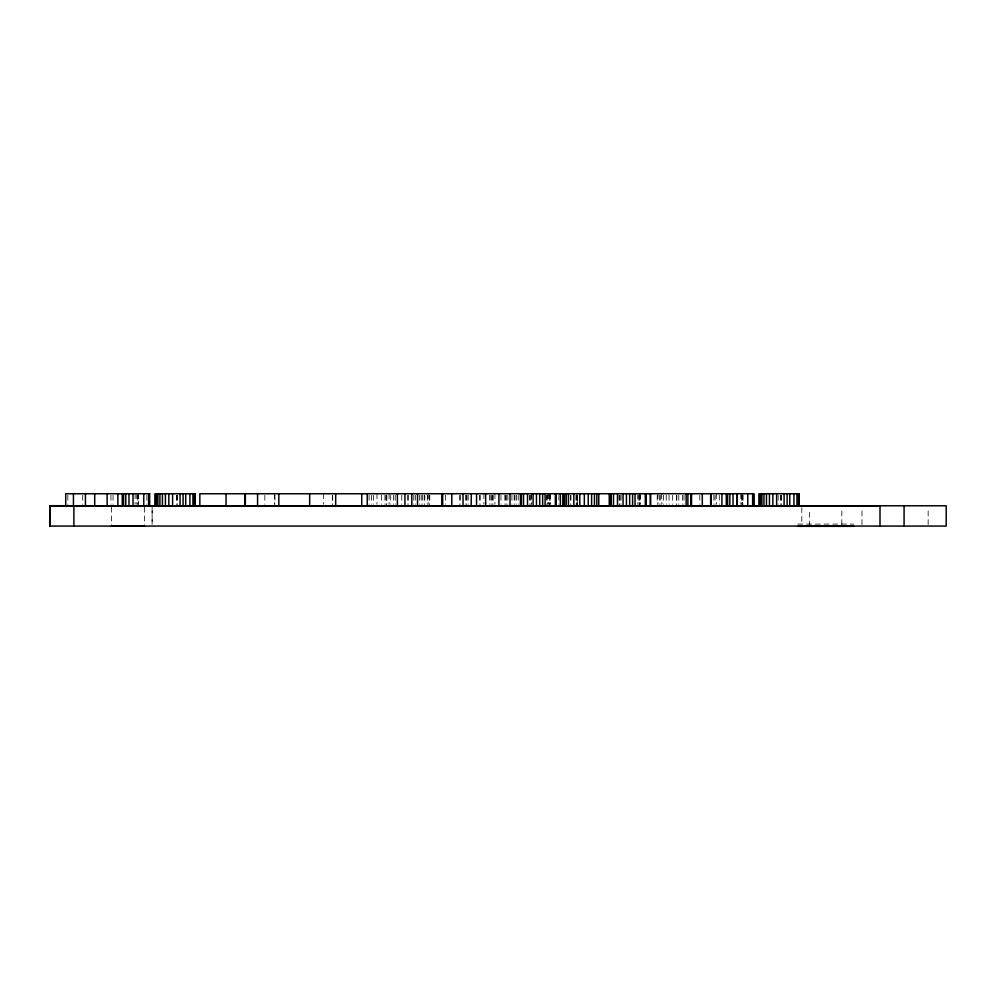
<?xml version="1.0" encoding="UTF-8"?>
<svg xmlns="http://www.w3.org/2000/svg" width="996" height="996" viewBox="0 0 996 996"><rect width="100%" height="100%" fill="white"/><g stroke="black" fill="none" stroke-linecap="round" stroke-linejoin="round"><path stroke-width="0.75" stroke-dasharray="4.98 3.74" d="M152.114 524.543L152.127 506.13M809.586 526.062L809.586 508.67M841.819 524.618L841.819 508.67M861.976 524.618L861.976 508.682M928.148 524.618L928.148 508.682M797.883 524.07L853.833 524.07M483.832 493.73L483.969 504.262M801.817 507.661L801.817 524.531M781.412 495.236L781.412 504.262M780.989 495.236L780.989 504.262M780.802 495.236L780.802 504.262M778.15 495.236L778.15 504.262M743.078 495.236L743.078 504.262M742.468 493.73L742.468 504.262M742.319 495.236L742.207 504.262M742.057 493.73L742.057 504.262M741.783 495.236L741.783 504.262M740.837 493.73L740.837 504.262M719.311 495.236L719.311 504.262M716.336 493.742L716.336 504.262M715.091 495.236L715.091 504.262M713.846 495.236L713.846 504.262M699.802 495.236L699.802 504.262M683.991 495.236L683.991 504.262M682.509 495.236L682.509 504.262M678.786 495.236L678.786 504.262M676.807 495.236L676.807 504.262M676.396 495.236L676.396 504.262M672.387 495.236L672.387 504.262M669.063 495.236L669.063 504.262M666.249 495.236L666.249 504.262M663.373 495.236L663.373 504.262M661.693 493.742L661.842 504.262M660.722 495.236L660.722 504.262M659.651 495.236L659.651 504.262M657.908 493.73L657.908 504.262M657.26 495.236L657.173 504.262M640.291 493.73L640.291 504.262M640.067 495.236L640.067 504.262M639.606 493.73L639.532 504.262M639.382 495.236L639.382 504.262M638.162 495.236L638.162 504.262M637.901 493.73L637.901 504.262M621.081 495.236L621.081 504.262M619.973 495.236L619.973 504.262M619.599 495.236L619.599 504.262M619.002 495.236L619.002 504.262M577.531 495.236L577.531 504.262M576.945 493.73L576.945 504.262M576.522 495.236L576.522 504.262M575.962 495.236L575.962 504.262M570.945 495.236L570.945 504.262M570.384 495.236L570.384 504.262M558.88 495.236L558.88 504.262M550.34 493.73L550.34 504.262M550.103 495.236L550.103 504.262M549.655 493.73L549.655 504.262M549.431 495.236L549.58 504.262M548.211 493.73L548.211 504.262M547.949 493.73L547.949 504.262M547.153 495.236L547.153 504.262M546.655 495.236L546.655 504.262M531.578 493.73L531.578 504.262M531.129 495.236L531.129 504.262M530.171 495.236L530.171 504.262M529.648 495.236L529.648 504.262M518.219 495.236L518.219 504.262M516.538 495.236L516.538 504.262M514.944 495.236L514.944 504.262M514.173 495.236L514.173 504.262M511.932 495.236L511.932 504.262M507.86 495.236L507.86 504.262M506.466 495.236L506.466 504.262M505.383 495.236L505.383 504.262M504.86 495.236L504.86 504.262M500.951 495.236L500.951 504.262M494.925 493.742L494.925 504.262M493.207 495.236L493.207 504.262M492.36 495.236L492.36 504.262M491.825 495.236L491.825 504.262M490.854 495.236L490.854 504.262M489.522 495.236L489.522 504.262M480.209 495.236L480.209 504.262M479.661 495.236L479.661 504.262M468.182 495.236L468.182 504.262M466.937 495.236L466.937 504.262M466.327 495.236L466.327 504.262M465.705 495.236L465.705 504.262M460.364 495.236L460.364 504.262M459.505 495.236L459.505 504.262M445.536 495.236L445.536 504.262M429.749 495.236L429.749 504.262M429.214 495.236L429.214 504.262M428.156 493.742L428.156 504.262M427.62 495.236L427.62 504.262M424.782 495.236L424.782 504.262M424.172 495.236L424.172 504.262M422.304 495.236L422.304 504.262M421.159 495.236L421.159 504.262M419.652 495.236L419.652 504.262M415.307 495.236L415.307 504.262M413.801 495.236L413.801 504.262M408.584 495.236L408.584 504.262M407.426 495.236L407.426 504.262M401.762 495.236L401.762 504.262M395.2 495.236L395.2 504.262M393.594 495.236L393.594 504.262M390.693 495.236L390.693 504.262M389.1 493.742L389.1 504.262M386.884 495.236L386.884 504.262M386.523 495.236L386.523 504.262M385.975 495.236L385.975 504.262M384.929 495.236L384.929 504.262M381.48 495.236L381.48 504.262M376.961 493.742L376.961 504.262M373.6 495.236L373.6 504.262M371.645 495.236L371.645 504.262M369.08 495.236L369.08 504.262M332.676 495.236L332.676 504.262M332.328 495.236L332.328 504.262M323.65 493.742L323.65 504.262M274.933 495.236L274.933 504.262M274.585 493.742L274.585 504.262M264.836 495.236L264.836 504.262M177.375 495.249L177.375 504.275M176.952 495.249L176.952 504.275M176.765 495.249L176.765 504.275M152.127 507.674L152.127 524.531M146.873 495.249L146.873 504.275M144.557 507.238L144.557 526.237M138.432 493.742L138.432 504.275L138.158 495.249M138.021 493.742L138.021 504.275M137.747 495.249L137.747 504.275M136.801 493.742L136.801 504.275M135.095 493.742L135.095 504.275M113.071 495.249L113.071 504.275M111.465 507.238L111.465 526.237M110.954 495.249L110.954 504.275M82.705 495.249L82.705 504.275M67.828 495.249L67.828 504.275M577.244 504.262L577.244 495.236L577.17 504.262"/><path stroke-width="1.49" d="M711.194 493.73L711.194 505.769L946.2 505.781L946.2 526.075L49.8 526.075L49.8 505.707L166.569 505.794M152.127 505.769L155.239 506.142M158.401 506.553L158.414 505.769L880.003 505.781M880.003 526.075L880.003 506.142M904.069 526.075L904.094 505.781M471.158 505.769L471.307 493.73M144.544 506.429L144.557 505.769L158.414 505.943L143.984 505.769M809.586 505.769L810.657 505.769M809.586 526.062L810.732 526.062M841.794 526.062L840.661 526.062M149.736 493.742L65.711 493.742L65.711 505.769M804.818 505.781L807.955 505.781M838.644 505.769L846.911 505.781M49.862 505.781L192.938 505.769L192.938 493.742M194.083 505.781L359.469 505.769M359.954 505.769L562.628 505.769M194.096 506.142L200.308 506.142M111.465 526.237L144.557 526.237M797.883 526.324L853.833 526.324M158.414 505.943L133.053 506.068L132.966 493.742M799.091 505.769L799.091 493.73L759.164 493.73L759.164 505.769M798.767 493.73L798.767 505.769M798.493 493.73L798.493 505.769M796.974 493.73L796.974 505.769M793.937 493.73L793.937 505.769M789.753 493.73L789.753 505.769M787.126 493.73L787.126 505.769M784.101 493.73L784.101 505.769M776.631 493.73L776.631 505.769M772.859 493.73L772.859 505.769M769.447 493.73L769.447 505.769M766.459 493.73L766.459 505.769M763.944 493.73L763.944 505.769M761.928 493.73L761.928 505.769M760.421 493.73L760.421 505.769M759.475 493.73L759.475 505.769M753.773 505.769L753.773 493.73L199.835 493.742L199.835 505.769M753.623 493.73L753.623 505.769M753.287 493.73L753.287 505.769M752.901 493.73L752.901 505.769M752.64 493.73L752.64 505.769M747.784 493.73L747.784 505.769M737.301 493.73L737.301 505.769M737.003 493.73L737.003 505.769M733.019 493.73L733.019 505.769M729.831 493.73L729.831 505.769M727.628 493.73L727.628 505.769M726.296 493.73L726.296 505.769M721.901 493.73L721.901 505.769M710.658 493.73L710.658 505.769L691.535 505.769L691.535 493.73M702.305 493.73L702.305 505.769M690.925 493.73L690.925 505.769L650.612 505.769L650.612 493.73M687.887 493.73L687.887 505.769M686.144 493.73L686.144 505.769M650.313 493.73L650.313 505.769L610.386 505.769L610.386 493.73M645.981 493.73L645.981 505.769M645.831 493.73L645.831 505.769M645.57 493.73L645.57 505.769M645.458 493.73L645.458 505.769M635.05 493.73L635.05 505.769M632.609 493.73L632.609 505.769M629.659 493.73L629.659 505.769M626.422 493.73L626.422 505.769M623.06 493.73L623.06 505.769M617.483 493.73L617.483 505.769M613.499 493.73L613.499 505.769M611.146 493.73L611.146 505.769M609.241 493.73L609.241 505.769L563.089 505.769L563.089 493.73M598.77 493.73L598.77 505.769M596.865 493.73L596.865 505.769M594.475 493.73L594.475 505.769M591.612 493.73L591.612 505.769M588.25 493.73L588.25 505.769M584.328 493.73L584.328 505.769M579.784 493.73L579.784 505.769M573.833 493.73L573.833 505.769M568.442 493.73L568.442 505.769M566.276 493.73L566.276 505.769M564.57 493.73L564.57 505.769M563.462 493.73L563.462 505.769M560.362 493.73L560.362 505.769M556.029 493.73L556.029 505.769M555.88 493.73L555.88 505.769M555.606 493.73L555.606 505.769M555.494 493.73L555.494 505.769M545.098 493.73L545.098 505.769M542.646 493.73L542.646 505.769M539.708 493.73L539.708 505.769M536.458 493.73L536.458 505.769M533.109 493.73L533.109 505.769M527.519 493.73L527.519 505.769M523.535 493.73L523.535 505.769M521.406 493.73L521.406 505.769M521.182 493.73L521.182 505.769M520.422 493.73L520.422 505.769M510.027 493.73L510.027 505.769M498.872 493.73L498.872 505.769M485.662 493.73L485.662 505.769M476.549 493.73L476.549 505.769M463.04 493.73L463.04 505.769M451.798 493.73L451.798 505.769M442.672 493.742L442.672 505.769M442.05 493.742L442.05 505.769M441.788 493.742L441.788 505.769M417.523 493.742L417.523 505.769M411.809 493.742L411.809 505.769M404.949 493.742L404.949 505.769M397.379 493.742L397.379 505.769M367.225 493.742L367.225 505.769M361.735 493.742L361.735 505.769M335.689 493.742L335.689 505.769M309.656 493.742L309.656 505.769M278.83 493.742L278.83 505.769M257.578 493.742L257.578 505.769M245.352 493.742L245.352 505.769M245.004 493.742L245.004 505.769M226.055 493.742L226.055 505.769M195.054 505.769L195.054 493.742L155.127 493.742L155.127 505.769M194.73 493.742L194.73 505.769M194.457 493.742L194.457 505.769M189.9 493.742L189.9 505.769M185.717 493.742L185.717 505.769M183.09 493.742L183.09 505.769M180.064 493.742L180.064 505.769M172.594 493.742L172.594 505.769M168.822 493.742L168.822 505.769M165.411 493.742L165.411 505.769M162.423 493.742L162.423 505.769M159.908 493.742L159.908 505.769M157.891 493.742L157.891 505.769M156.384 493.742L156.384 505.769M155.513 493.742L155.438 505.769M149.587 493.742L149.736 505.769M149.251 493.742L149.251 505.769M149.027 493.742L149.027 505.769M148.865 493.742L148.865 505.769M148.603 493.742L148.603 505.769M143.748 493.742L143.748 505.769M128.982 493.742L128.982 505.769M125.795 493.742L125.795 505.769M123.591 493.742L123.591 505.769M122.259 493.742L122.259 505.769M117.852 493.742L117.852 505.769M107.157 493.742L107.157 505.769M94.707 493.742L94.707 505.769M85.444 493.742L85.444 505.769M73.866 505.707L73.866 526.075M73.443 493.742L73.443 505.769M49.8 505.707L49.8 526.075M141.669 506.08L133.053 506.105L144.557 506.08L141.669 506.08"/></g></svg>
